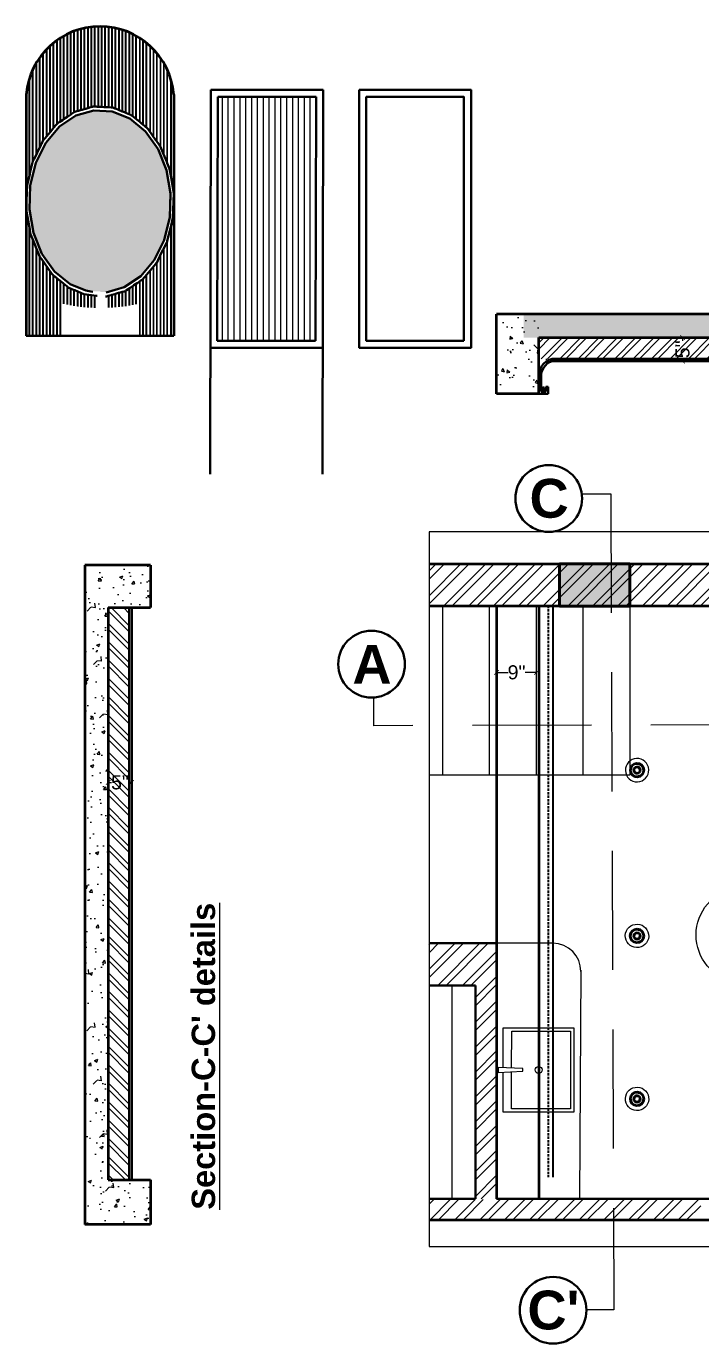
# Model space of a CAD drawing. Header units: inches. Extents: x 3324238 to 135265466, y -1036581 to 20094598.
# Drawn here: x 3355029.3 to 3355173.3, y -520184.6 to -519903.7 of the extents above; entities that cross this region are included whole.
import ezdxf

# ---------------------------------------------------------------- set-up
doc = ezdxf.new("R2010")
doc.units = ezdxf.units.IN
doc.header["$MEASUREMENT"] = 0
doc.header["$PDMODE"] = 3
doc.linetypes.add('00 . GROUND FLOOR$0$DASHED', pattern=[0.75, 0.5, -0.25])
doc.linetypes.add('DASHEDX2', pattern=[38.1, 25.4, -12.7])
doc.layers.add('AR HATCH-7', color=7, linetype='Continuous')
doc.layers.add('str coll', color=6, linetype='Continuous')
for name, color, linetype, lineweight in [('dim05', 1, 'Continuous', 13), ('Electrical', 94, 'Continuous', 30), ('FURNITURE', 32, 'Continuous', 13), ('FURNITURE-1', 251, 'Continuous', 5), ('Text', 7, 'Continuous', 15), ('wall', 7, 'Continuous', 30)]:
    doc.layers.add(name, color=color, linetype=linetype, lineweight=lineweight)
doc.layers.add('hatch', color=253, linetype='Continuous', lineweight=0, transparency=0.4)
doc.styles.get("Standard").update_dxf_attribs({"font": 'GOTHIC.TTF'})
doc.styles.add('The Thakors 3 inches', font='arial.ttf', dxfattribs={"height": 3})
doc.dimstyles.new('The Thakors 3 inches', dxfattribs={"dimtxt": 3, "dimasz": 1, "dimexe": 0.179993, "dimexo": 0.0625, "dimgap": 0.089996, "dimtad": 0, "dimzin": 0, "dimdsep": 46, "dimlunit": 4, "dimtxsty": 'The Thakors 3 inches', "dimblk": 'ARCHTICK', "dimcen": 0.089996, "dimclrd": 5, "dimclre": 5, "dimclrt": 1, "dimadec": 0, "dimazin": 0, "dimtfac": 0.799988, "dimtofl": 0, "dimtmove": 1, "dimatfit": 3, "dimfxl": 1, "dimtolj": 1, "dimtzin": 0, "dimlwd": 5, "dimlwe": 13, "dimarcsym": 0})
pattern_1 = [(320, (3127.267, -704.4456), (-0.62752135, -7.172601826), [0.75, -8.25]), (265, (3127.267, -704.4456), (7.521921337, 1.387513336), [0.6, -6.6]), (10.45144446, (3127.2145, -705.043), (6.89439991, -5.785088467), [0.63740192, -7.01142112]), (316.1842, (3129.267, -704.446), (-1.655192808, -10.672413307), [1.125, -12.375]), (6.6356355, (3129.129, -705.335), (9.741186008, -9.346619457), [0.95610342, -10.5171376]), (261.184164, (3129.267, -704.446), (9.741186003, -9.34661945), [0.9, -9.90000001]), (291, (3128.767, -705.4456), (-4.026188907, -5.969070521), [0.75, -8.25]), (236, (3128.767, -705.4456), (7.25150045, -2.43315332), [0.6, -6.6]), (341.45144474, (3128.431, -705.943), (3.225311528, -8.402223767), [0.6374019, -7.01142112]), (307.5, (3127.2668, -704.4456), (3.3289385383, -0.1215985532), [0, -6.52, 0, -6.7, 0, -6.625]), (277.5, (3127.2668, -704.4456), (3.944117119, -2.6306953744), [0, -3.82, 0, -6.37, 0, -2.525]), (237.5, (3127.2668, -702.2156), (-0.2255487173, -5.3382243617), [0, -2.5, 0, -7.8, 0, -10.35]), (227.5, (3127.267, -701.2156), (1.0010498233, -5.8318616934), [0, -3.25, 0, -5.18, 0, -7.35])]

# ---------------------------------------------------------------- blocks, each defined once
blk = doc.blocks.new('_ArchTick')
at = {"color": 0, "linetype": 'ByBlock', "const_width": 0.15}
blk.add_lwpolyline([(-0.5, -0.5), (0.5, 0.5)], dxfattribs=at)
blk = doc.blocks.new('*D194')
at = {"layer": 'Defpoints', "color": 0, "lineweight": 30, "ltscale": 4, "transparency": 16777216}
for p in [(3355129.73, -520041.46), (3355129.73, -520042.11, 0.06), (3355138.25, -520042.11, 0)]:
    blk.add_point(p, dxfattribs=at)
at = {"layer": 'dim05', "color": 5, "lineweight": 13, "ltscale": 4, "transparency": 16777216}
for p, q in [((3355129.73, -520042.05), (3355129.73, -520041.28)), ((3355138.25, -520042.05), (3355138.25, -520041.28))]:
    blk.add_line(p, q, dxfattribs=at)
at = {"layer": 'dim05', "color": 152, "lineweight": 5, "ltscale": 4, "transparency": 16777216}
for p, q in [((3355129.73, -520041.46), (3355132.17, -520041.46)), ((3355138.25, -520041.46), (3355135.8, -520041.46))]:
    blk.add_line(p, q, dxfattribs=at)
at = {"layer": 'dim05', "color": 152, "lineweight": 5, "ltscale": 4, "transparency": 16777216, "rotation": 180}
blk.add_blockref('_ArchTick', (3355129.73, -520041.46), dxfattribs=at)
at = {"layer": 'dim05', "color": 152, "lineweight": 5, "ltscale": 4, "transparency": 16777216}
blk.add_blockref('_ArchTick', (3355138.25, -520041.46), dxfattribs=at)
at = {"layer": 'dim05', "color": 1, "lineweight": 5, "ltscale": 4, "transparency": 16777216, "insert": (3355133.99, -520041.46), "char_height": 3, "attachment_point": 5, "style": 'The Thakors 3 inches'}
blk.add_mtext('\\A1;9"', dxfattribs=at)
blk = doc.blocks.new('*D195')
at = {"layer": 'Defpoints', "color": 0, "lineweight": 30, "ltscale": 4, "transparency": 16777216}
for p in [(3355170.92, -519970.06), (3355169.43, -519975.05), (3355170.92, -519975.05, -0.14)]:
    blk.add_point(p, dxfattribs=at)
at = {"layer": 'dim05', "color": 5, "lineweight": 13, "ltscale": 4, "transparency": 16777216}
for p, q in [((3355170.85, -519970.06), (3355169.25, -519970.06)), ((3355170.85, -519975.05), (3355169.25, -519975.05))]:
    blk.add_line(p, q, dxfattribs=at)
at = {"layer": 'dim05', "color": 152, "lineweight": 5, "ltscale": 4, "transparency": 16777216}
for p, q in [((3355169.43, -519970.06), (3355169.43, -519970.74)), ((3355169.43, -519975.05), (3355169.43, -519974.37))]:
    blk.add_line(p, q, dxfattribs=at)
for p, rotation in [((3355169.43, -519970.06), 90), ((3355169.43, -519975.05), 270)]:
    blk.add_blockref('_ArchTick', p, dxfattribs=dict(at, rotation=rotation))
at = {"layer": 'dim05', "color": 1, "lineweight": 5, "ltscale": 4, "transparency": 16777216, "insert": (3355169.43, -519972.55), "char_height": 3, "attachment_point": 5, "rotation": 90, "style": 'The Thakors 3 inches'}
blk.add_mtext('\\A1;5"', dxfattribs=at)
blk = doc.blocks.new('*D197')
at = {"layer": 'Defpoints', "color": 0, "lineweight": 30, "ltscale": 4, "transparency": 16777216}
for p in [(3355051.83, -520064.93), (3355046.83, -520067.06, 0), (3355051.83, -520067.06, 0)]:
    blk.add_point(p, dxfattribs=at)
at = {"layer": 'dim05', "color": 5, "lineweight": 13, "ltscale": 4, "transparency": 16777216}
for p, q in [((3355046.83, -520067), (3355046.83, -520064.75)), ((3355051.83, -520067), (3355051.83, -520064.75))]:
    blk.add_line(p, q, dxfattribs=at)
at = {"layer": 'dim05', "color": 152, "lineweight": 5, "ltscale": 4, "transparency": 16777216}
for p, q in [((3355046.83, -520064.93), (3355047.52, -520064.93)), ((3355051.83, -520064.93), (3355051.15, -520064.93))]:
    blk.add_line(p, q, dxfattribs=at)
at = {"layer": 'dim05', "color": 152, "lineweight": 5, "ltscale": 4, "transparency": 16777216, "rotation": 180}
blk.add_blockref('_ArchTick', (3355046.83, -520064.93), dxfattribs=at)
at = {"layer": 'dim05', "color": 152, "lineweight": 5, "ltscale": 4, "transparency": 16777216}
blk.add_blockref('_ArchTick', (3355051.83, -520064.93), dxfattribs=at)
at = {"layer": 'dim05', "color": 1, "lineweight": 5, "ltscale": 4, "transparency": 16777216, "insert": (3355049.33, -520064.93), "char_height": 3, "attachment_point": 5, "style": 'The Thakors 3 inches'}
blk.add_mtext('\\A1;5"', dxfattribs=at)

msp = doc.modelspace()

# ---------------------------------------------------------------- hatches: boundary and pattern name
at = {"layer": 'AR HATCH-7', "lineweight": 20, "true_color": 0xc7c8ca}
h = msp.add_hatch(dxfattribs=at)
h.set_pattern_fill('ANSI31', color=9, scale=10, angle=45)
h.set_pattern_definition([(90, (46.2083, -547.7747), (-1.25, 0), [])])
h.paths.add_polyline_path([(3355091.203, -519918.703), (3355070.203, -519918.712), (3355070.068, -519970.707), (3355091.068, -519970.697)])
at = {"layer": 'AR HATCH-7', "lineweight": 5, "true_color": 0x939598}
h = msp.add_hatch(color=252, dxfattribs=at)
h.dxf.hatch_style = 1
h.paths.add_polyline_path([(3355158.164, -520018.308), (3355158.164, -520027.308), (3355143.164, -520027.308), (3355143.164, -520018.308)])
at = {"layer": 'FURNITURE', "lineweight": 30}
h = msp.add_hatch(color=256, dxfattribs=at)
h.set_gradient(color1=(199, 200, 202), name='CYLINDER')
h.paths.add_polyline_path([(3355046.216, -519960.339), (3355046.216, -519960.397), (3355046.401, -519960.408), (3355050.256, -519959.305), (3355053.758, -519956.954), (3355056.668, -519953.517), (3355058.789, -519949.227), (3355059.974, -519944.376), (3355060.097, -519940.72), (3355060.097, -519939.018), (3355059.288, -519934.331), (3355057.463, -519929.821), (3355054.794, -519926.073), (3355051.462, -519923.343), (3355047.695, -519921.816), (3355043.75, -519921.596), (3355039.895, -519922.699), (3355036.393, -519925.05), (3355033.482, -519928.487), (3355031.362, -519932.777), (3355030.176, -519937.628), (3355030.012, -519942.536), (3355030.012, -519942.743), (3355030.863, -519947.673), (3355032.688, -519952.183), (3355035.357, -519955.931), (3355038.689, -519958.661), (3355042.016, -519960.01), (3355043.08, -519960.223), (3355043.554, -519960.249), (3355043.554, -519960.15), (3355045.161, -519960.15), (3355045.161, -519960.339)])
at = {"layer": 'FURNITURE-1', "true_color": 0x000000}
h = msp.add_hatch(dxfattribs=at)
h.set_pattern_fill('AR-CONC', color=18, angle=-90)
h.set_pattern_definition(pattern_1)
h.paths.add_polyline_path([(3355129.723, -519965.055), (3355129.723, -519982.055), (3355138.723, -519982.055), (3355138.723, -519965.055)])
h = msp.add_hatch(dxfattribs=at)
h.set_pattern_fill('AR-CONC', color=18, angle=-90)
h.set_pattern_definition(pattern_1)
h.paths.add_polyline_path([(3355135.476, -519965.055), (3355135.476, -519970.055), (3355338.376, -519970.055), (3355338.376, -519965.055)])
at = {"layer": 'FURNITURE-1', "lineweight": 0}
h = msp.add_hatch(dxfattribs=at)
h.set_pattern_fill('ANSI32', color=6, scale=7.4, angle=180)
h.set_pattern_definition([(225, (3229.9362, -705.104), (1.9622213178, -1.9622213178), []), (225, (3228.628, -705.104), (1.9622213178, -1.9622213178), [])])
h.paths.add_polyline_path([(3355138.739, -519970.054), (3355240.748, -519970.054), (3355240.748, -519974.554), (3355138.739, -519974.554)])
at = {"layer": 'FURNITURE-1', "true_color": 0x000000}
h = msp.add_hatch(dxfattribs=at)
h.set_pattern_fill('AR-CONC', color=18)
h.set_pattern_definition([(50, (2835591.037, -3872077.369), (7.172601826, -0.62752135), [0.75, -8.25]), (355, (2835591.037, -3872077.369), (-1.387513336, 7.521921337), [0.6, -6.6]), (100.45144446, (2835591.635, -3872077.4216), (5.785088467, 6.89439991), [0.63740192, -7.01142112]), (46.1842, (2835591.037, -3872075.369), (10.672413307, -1.655192808), [1.125, -12.375]), (96.6356355, (2835591.926, -3872075.507), (9.346619457, 9.741186008), [0.95610342, -10.5171376]), (351.184164, (2835591.037, -3872075.369), (9.34661945, 9.741186003), [0.9, -9.90000001]), (21, (2835592.037, -3872075.869), (5.969070521, -4.026188907), [0.75, -8.25]), (326, (2835592.037, -3872075.869), (2.43315332, 7.25150045), [0.6, -6.6]), (71.45144474, (2835592.5345, -3872076.205), (8.402223767, 3.225311528), [0.6374019, -7.01142112]), (37.5, (2835591.037, -3872077.3693), (0.1215985532, 3.3289385383), [0, -6.52, 0, -6.7, 0, -6.625]), (7.5, (2835591.037, -3872077.3693), (2.6306953744, 3.944117119), [0, -3.82, 0, -6.37, 0, -2.525]), (327.5, (2835588.807, -3872077.3693), (5.3382243617, -0.2255487173), [0, -2.5, 0, -7.8, 0, -10.35]), (317.5, (2835587.807, -3872077.3693), (5.8318616934, 1.0010498233), [0, -3.25, 0, -5.18, 0, -7.35])])
h.paths.add_polyline_path([(3355046.832, -520027.647), (3355046.832, -520149.714), (3355055.832, -520149.714), (3355055.832, -520159.214), (3355041.832, -520159.214), (3355041.832, -520018.585), (3355055.832, -520018.585), (3355055.832, -520027.585)])
at = {"layer": 'FURNITURE-1', "lineweight": 0}
h = msp.add_hatch(dxfattribs=at)
h.set_pattern_fill('ANSI32', color=6, scale=7.4, angle=270)
h.set_pattern_definition([(315, (2835781.8825, -3872424.8625), (1.9622213178, 1.9622213178), []), (315, (2835781.8825, -3872426.1706), (1.9622213178, 1.9622213178), [])])
edge = h.paths.add_edge_path()
edge.add_line((3355051.332, -520027.647), (3355051.332, -520149.714))
edge.add_line((3355046.832, -520149.714), (3355051.332, -520149.714))
edge.add_line((3355046.832, -520027.647), (3355046.832, -520149.714))
edge.add_line((3355046.832, -520027.647), (3355051.332, -520027.616))
at = {"layer": 'hatch', "lineweight": 15, "true_color": 0x636466}
h = msp.add_hatch(dxfattribs=at)
h.set_pattern_fill('ANSI32', color=251, scale=10)
h.set_pattern_definition([(45, (14645.0897, -5982.02), (-2.6516504294, 2.6516504294), []), (45, (14646.8575, -5982.02), (-2.6516504294, 2.6516504294), [])])
h.paths.add_polyline_path([(3355115.319, -520027.321), (3355115.319, -520018.312), (3355115.319, -520027.319), (3355222.848, -520027.333), (3355222.848, -520018.312), (3355115.319, -520018.308)])
h = msp.add_hatch(dxfattribs=at)
h.set_pattern_fill('ANSI32', color=251, scale=10)
h.set_pattern_definition([(45, (3581.9414, -981.6177), (-2.6516504294, 2.6516504294), []), (45, (3583.709, -981.6177), (-2.6516504294, 2.6516504294), [])])
h.paths.add_polyline_path([(3355115.319, -520099.251), (3355115.319, -520108.251), (3355125.229, -520108.251), (3355125.229, -520153.751), (3355129.729, -520153.751), (3355129.729, -520099.251)])
h = msp.add_hatch(dxfattribs=at)
h.set_pattern_fill('ANSI32', color=251, scale=10)
h.set_pattern_definition([(45, (14696.113, -6117.361), (-2.6516504294, 2.6516504294), []), (45, (14697.8806, -6117.361), (-2.6516504294, 2.6516504294), [])])
h.paths.add_polyline_path([(3355115.319, -520153.912), (3355115.319, -520158.215), (3355173.297, -520158.266), (3355173.297, -520153.989)])

# ---------------------------------------------------------------- linework, layer by layer
at = {"color": 1, "lineweight": 35}
for p, q in [((3355338.376, -519965.055, -0.054), (3355129.723, -519965.055, 0.028)), ((3355129.723, -519982.055, 0.019), (3355129.723, -519965.055, 0.019)), ((3355138.723, -519982.055, 0.019), (3355138.723, -519970.055, 0.019)), ((3355138.723, -519970.055, 0.019), (3355240.732, -519970.055, -0.07)), ((3355138.723, -519982.055, 0.065), (3355129.723, -519982.055, 0.065)), ((3355041.832, -520018.585, 0), (3355041.832, -520159.214, 0)), ((3355055.832, -520018.585, 0), (3355041.832, -520018.585, 0)), ((3355055.832, -520018.585, 0), (3355055.832, -520027.585, 0)), ((3355046.832, -520027.647, 0), (3355055.832, -520027.585, 0)), ((3355046.832, -520027.647, 0), (3355046.832, -520149.714, 0)), ((3355046.832, -520149.714, 0), (3355055.832, -520149.714, 0)), ((3355055.832, -520149.714, 0), (3355055.832, -520159.214, 0)), ((3355055.832, -520159.214, 0), (3355041.832, -520159.214, 0))]:
    msp.add_line(p, q, dxfattribs=at)
at = {"color": 3, "linetype": '00 . GROUND FLOOR$0$DASHED'}
msp.add_line((3355140.725, -520027.227, 0.066), (3355140.725, -520149.152, 0.134), dxfattribs=at)
at = {"color": 6}
msp.add_line((3355141.725, -520027.227, 0.066), (3355141.725, -520149.152, 0.134), dxfattribs=at)
at = {"layer": 'dim05', "color": 1, "lineweight": 35}
for p, q in [((3355129.725, -520027.212, 0.066), (3355129.725, -520153.657, 0.045)), ((3355138.723, -520027.212, 0.066), (3355138.725, -520153.657, 0.045))]:
    msp.add_line(p, q, dxfattribs=at)
at = {"layer": 'Electrical', "color": 5, "lineweight": 5, "ltscale": 8, "extrusion": (0, 0, -1)}
msp.add_ellipse((3355159.712, -520062.312, 0.066), major_axis=(-1.693, -1.839), ratio=1, start_param=-0.7853982, end_param=5.4977871, dxfattribs=at)
at = {"layer": 'Electrical', "color": 5, "ltscale": 8, "extrusion": (0, 0, -1)}
for major_axis, start_param, end_param in [((-1.016, -1.104), -0.7853982, 5.4977871), ((1.012, -0.931), 0.7853982, 7.0685835), ((0.544, -0.501), 0.7853982, 7.0685835), ((0.453, -0.417), 0.7853982, 7.0685835)]:
    msp.add_ellipse((3355159.712, -520062.312, 0.066), major_axis=major_axis, ratio=1, start_param=start_param, end_param=end_param, dxfattribs=at)
at = {"layer": 'Electrical', "color": 5, "lineweight": 5, "ltscale": 8}
for centre in [(3355159.708, -520097.674, 0.031), (3355159.712, -520132.438, 0.066)]:
    msp.add_ellipse(centre, major_axis=(-1.693, 1.839), ratio=1, start_param=-0.7853982, end_param=5.4977871, dxfattribs=at)
at = {"layer": 'Electrical', "color": 5, "ltscale": 8}
for centre, major_axis, start_param, end_param in [((3355159.708, -520097.674, 0.031), (-1.016, 1.104), -0.7853982, 5.4977871), ((3355159.708, -520097.674, 0.031), (1.012, 0.931), 0.7853982, 7.0685835), ((3355159.708, -520097.674, 0.031), (0.544, 0.501), 0.7853982, 7.0685835), ((3355159.708, -520097.674, 0.031), (0.453, 0.417), 0.7853982, 7.0685835), ((3355159.712, -520132.438, 0.066), (-1.016, 1.104), -0.7853982, 5.4977871), ((3355159.712, -520132.438, 0.066), (1.012, 0.931), 0.7853982, 7.0685835), ((3355159.712, -520132.438, 0.066), (0.544, 0.501), 0.7853982, 7.0685835), ((3355159.712, -520132.438, 0.066), (0.453, 0.417), 0.7853982, 7.0685835)]:
    msp.add_ellipse(centre, major_axis=major_axis, ratio=1, start_param=start_param, end_param=end_param, dxfattribs=at)
at = {"layer": 'FURNITURE'}
for p, q in [((3355038.716, -519904.99, 0), (3355038.716, -519922.534, 0)), ((3355038.848, -519904.933, 0), (3355038.848, -519922.446, 0)), ((3355039.426, -519904.698, 0), (3355039.426, -519922.058, 0)), ((3355039.557, -519904.648, 0), (3355039.557, -519921.97, 0)), ((3355040.216, -519904.419, 0), (3355040.216, -519921.739, 0)), ((3355040.347, -519904.377, 0), (3355040.347, -519921.701, 0)), ((3355040.925, -519904.207, 0), (3355040.925, -519921.536, 0)), ((3355041.057, -519904.172, 0), (3355041.057, -519921.498, 0)), ((3355041.635, -519904.032, 0), (3355041.635, -519921.333, 0)), ((3355041.766, -519904.003, 0), (3355041.766, -519921.295, 0)), ((3355042.425, -519903.876, 0), (3355042.425, -519921.107, 0)), ((3355042.556, -519903.854, 0), (3355042.556, -519921.069, 0)), ((3355043.134, -519903.772, 0), (3355043.134, -519920.904, 0)), ((3355043.266, -519903.756, 0), (3355043.266, -519920.866, 0)), ((3355043.844, -519903.7, 0), (3355043.844, -519920.753, 0)), ((3355043.975, -519903.69, 0), (3355043.975, -519920.76, 0)), ((3355044.634, -519903.658, 0), (3355044.634, -519920.797, 0)), ((3355044.766, -519903.655, 0), (3355044.766, -519920.804, 0)), ((3355045.343, -519903.654, 0), (3355045.343, -519920.836, 0)), ((3355045.475, -519903.657, 0), (3355045.475, -519920.843, 0)), ((3355046.053, -519903.682, 0), (3355046.053, -519920.875, 0)), ((3355046.184, -519903.691, 0), (3355046.184, -519920.883, 0)), ((3355046.843, -519903.751, 0), (3355046.843, -519920.919, 0)), ((3355046.975, -519903.766, 0), (3355046.975, -519920.927, 0)), ((3355047.552, -519903.847, 0), (3355047.552, -519920.959, 0)), ((3355047.684, -519903.869, 0), (3355047.684, -519920.966, 0)), ((3355048.262, -519903.977, 0), (3355048.262, -519921.156, 0)), ((3355048.393, -519904.005, 0), (3355048.393, -519921.21, 0)), ((3355049.052, -519904.161, 0), (3355049.052, -519921.476, 0)), ((3355049.184, -519904.196, 0), (3355049.184, -519921.53, 0)), ((3355049.761, -519904.364, 0), (3355049.761, -519921.764, 0)), ((3355049.893, -519904.405, 0), (3355049.893, -519921.817, 0)), ((3355050.471, -519904.603, 0), (3355050.471, -519922.052, 0)), ((3355050.602, -519904.652, 0), (3355050.602, -519922.105, 0)), ((3355051.261, -519904.915, 0), (3355051.261, -519922.372, 0)), ((3355051.393, -519904.972, 0), (3355051.393, -519922.425, 0)), ((3355034.298, -519907.906, 0), (3355034.298, -519926.373, 0)), ((3355034.43, -519907.785, 0), (3355034.43, -519926.217, 0)), ((3355035.008, -519907.282, 0), (3355035.008, -519925.535, 0)), ((3355035.139, -519907.174, 0), (3355035.139, -519925.38, 0)), ((3355035.798, -519906.668, 0), (3355035.798, -519924.602, 0)), ((3355035.929, -519906.573, 0), (3355035.929, -519924.446, 0)), ((3355036.507, -519906.181, 0), (3355036.507, -519924.016, 0)), ((3355036.639, -519906.097, 0), (3355036.639, -519923.928, 0)), ((3355037.217, -519905.748, 0), (3355037.217, -519923.54, 0)), ((3355037.348, -519905.674, 0), (3355037.348, -519923.452, 0)), ((3355038.007, -519905.324, 0), (3355038.007, -519923.01, 0)), ((3355038.138, -519905.259, 0), (3355038.138, -519922.922, 0)), ((3355051.97, -519905.238, 0), (3355051.97, -519922.754, 0)), ((3355052.102, -519905.303, 0), (3355052.102, -519922.862, 0)), ((3355052.68, -519905.605, 0), (3355052.68, -519923.335, 0)), ((3355052.811, -519905.679, 0), (3355052.811, -519923.443, 0)), ((3355053.47, -519906.07, 0), (3355053.47, -519923.983, 0)), ((3355053.602, -519906.154, 0), (3355053.602, -519924.091, 0)), ((3355054.179, -519906.543, 0), (3355054.179, -519924.564, 0)), ((3355054.311, -519906.638, 0), (3355054.311, -519924.672, 0)), ((3355054.889, -519907.075, 0), (3355054.889, -519925.146, 0)), ((3355055.02, -519907.181, 0), (3355055.02, -519925.253, 0)), ((3355055.679, -519907.746, 0), (3355055.679, -519926.061, 0)), ((3355055.811, -519907.867, 0), (3355055.811, -519926.246, 0)), ((3355032.089, -519910.469, 0), (3355032.089, -519929.727, 0)), ((3355032.221, -519910.281, 0), (3355032.221, -519929.46, 0)), ((3355032.799, -519909.519, 0), (3355032.799, -519928.291, 0)), ((3355032.93, -519909.359, 0), (3355032.93, -519928.025, 0)), ((3355033.589, -519908.614, 0), (3355033.589, -519927.211, 0)), ((3355033.72, -519908.475, 0), (3355033.72, -519927.055, 0)), ((3355056.388, -519908.432, 0), (3355056.388, -519927.057, 0)), ((3355056.52, -519908.569, 0), (3355056.52, -519927.242, 0)), ((3355057.098, -519909.212, 0), (3355057.098, -519928.053, 0)), ((3355057.229, -519909.369, 0), (3355057.229, -519928.238, 0)), ((3355057.888, -519910.223, 0), (3355057.888, -519929.163, 0)), ((3355058.02, -519910.409, 0), (3355058.02, -519929.361, 0)), ((3355030.59, -519913.178, 0), (3355030.59, -519933.114, 0)), ((3355030.721, -519912.881, 0), (3355030.721, -519932.576, 0)), ((3355031.38, -519911.597, 0), (3355031.38, -519931.162, 0)), ((3355031.511, -519911.371, 0), (3355031.511, -519930.896, 0)), ((3355058.597, -519911.3, 0), (3355058.597, -519930.789, 0)), ((3355058.729, -519911.524, 0), (3355058.729, -519931.114, 0)), ((3355059.307, -519912.619, 0), (3355059.307, -519932.542, 0)), ((3355059.438, -519912.9, 0), (3355059.438, -519932.867, 0)), ((3355029.88, -519915.184, 0), (3355029.88, -519936.016, 0)), ((3355030.012, -519914.738, 0), (3355030.012, -519935.477, 0)), ((3355060.097, -519914.605, 0), (3355060.097, -519935.108, 0)), ((3355060.229, -519915.036, 0), (3355060.229, -519935.871, 0)), ((3355029.88, -519945.889, 0), (3355029.88, -519969.672, 0)), ((3355030.012, -519946.652, 0), (3355030.012, -519969.672, 0)), ((3355060.097, -519946.698, 0), (3355060.097, -519969.672, 0)), ((3355060.229, -519946.16, 0), (3355060.229, -519969.672, 0)), ((3355030.59, -519948.834, 0), (3355030.59, -519969.672, 0)), ((3355030.721, -519949.159, 0), (3355030.721, -519969.672, 0)), ((3355059.307, -519949.757, 0), (3355059.307, -519969.672, 0)), ((3355059.438, -519949.393, 0), (3355059.438, -519969.672, 0)), ((3355031.38, -519950.786, 0), (3355031.38, -519969.672, 0)), ((3355031.511, -519951.111, 0), (3355031.511, -519969.672, 0)), ((3355032.089, -519952.539, 0), (3355032.089, -519969.672, 0)), ((3355032.221, -519952.782, 0), (3355032.221, -519969.672, 0)), ((3355057.888, -519952.629, 0), (3355057.888, -519969.672, 0)), ((3355058.02, -519952.362, 0), (3355058.02, -519969.672, 0)), ((3355058.597, -519951.193, 0), (3355058.597, -519969.672, 0)), ((3355058.729, -519950.926, 0), (3355058.729, -519969.672, 0)), ((3355032.799, -519953.593, 0), (3355032.799, -519969.672, 0)), ((3355032.93, -519953.778, 0), (3355032.93, -519969.672, 0)), ((3355033.589, -519954.703, 0), (3355033.589, -519969.672, 0)), ((3355033.72, -519954.888, 0), (3355033.72, -519969.672, 0)), ((3355034.298, -519955.699, 0), (3355034.298, -519969.672, 0)), ((3355055.811, -519955.681, 0), (3355055.811, -519969.672, 0)), ((3355056.388, -519954.998, 0), (3355056.388, -519969.672, 0)), ((3355056.52, -519954.843, 0), (3355056.52, -519969.672, 0)), ((3355057.098, -519954.16, 0), (3355057.098, -519969.672, 0)), ((3355057.229, -519953.961, 0), (3355057.229, -519969.672, 0)), ((3355034.43, -519955.884, 0), (3355034.43, -519969.672, 0)), ((3355035.008, -519956.65, 0), (3355035.008, -519969.672, 0)), ((3355035.139, -519956.758, 0), (3355035.139, -519969.672, 0)), ((3355035.798, -519957.297, 0), (3355035.798, -519969.672, 0)), ((3355035.929, -519957.405, 0), (3355035.929, -519969.672, 0)), ((3355036.507, -519957.879, 0), (3355036.507, -519969.672, 0)), ((3355036.639, -519957.987, 0), (3355036.639, -519969.672, 0)), ((3355037.217, -519958.46, 0), (3355037.217, -519962.87, 0)), ((3355037.348, -519958.568, 0), (3355037.348, -519962.86, 0)), ((3355052.811, -519958.546, 0), (3355052.811, -519962.925, 0)), ((3355053.47, -519958.104, 0), (3355053.47, -519969.672, 0)), ((3355053.602, -519958.016, 0), (3355053.602, -519969.672, 0)), ((3355054.179, -519957.607, 0), (3355054.179, -519969.672, 0)), ((3355054.311, -519957.452, 0), (3355054.311, -519969.672, 0)), ((3355054.889, -519956.769, 0), (3355054.889, -519969.672, 0)), ((3355055.02, -519956.614, 0), (3355055.02, -519969.672, 0)), ((3355055.679, -519955.836, 0), (3355055.679, -519969.672, 0)), ((3355038.007, -519959.108, 0), (3355038.007, -519962.981, 0)), ((3355038.138, -519959.216, 0), (3355038.138, -519963.01, 0)), ((3355038.716, -519959.562, 0), (3355038.716, -519963.132, 0)), ((3355038.848, -519959.615, 0), (3355038.848, -519963.157, 0)), ((3355039.426, -519959.849, 0), (3355039.426, -519963.259, 0)), ((3355039.557, -519959.902, 0), (3355039.557, -519963.28, 0)), ((3355040.216, -519960.175, 0), (3355040.216, -519963.374, 0)), ((3355040.347, -519960.229, 0), (3355040.347, -519963.391, 0)), ((3355040.925, -519960.47, 0), (3355040.925, -519963.46, 0)), ((3355041.057, -519960.524, 0), (3355041.057, -519963.475, 0)), ((3355041.635, -519960.762, 0), (3355041.635, -519963.533, 0)), ((3355041.766, -519960.78, 0), (3355041.766, -519963.545, 0)), ((3355042.425, -519960.874, 0), (3355042.425, -519963.597, 0)), ((3355042.556, -519960.893, 0), (3355042.556, -519963.606, 0)), ((3355043.134, -519960.975, 0), (3355043.134, -519963.637, 0)), ((3355043.266, -519960.993, 0), (3355043.266, -519963.643, 0)), ((3355043.844, -519961.076, 0), (3355043.844, -519963.662, 0)), ((3355043.975, -519961.094, 0), (3355043.975, -519963.666, 0)), ((3355046.843, -519961.15, 0), (3355046.843, -519963.652, 0)), ((3355046.975, -519961.112, 0), (3355046.975, -519963.647, 0)), ((3355047.552, -519960.947, 0), (3355047.552, -519963.618, 0)), ((3355047.684, -519960.909, 0), (3355047.684, -519963.61, 0)), ((3355048.262, -519960.744, 0), (3355048.262, -519963.568, 0)), ((3355048.393, -519960.706, 0), (3355048.393, -519963.557, 0)), ((3355049.052, -519960.518, 0), (3355049.052, -519963.499, 0)), ((3355049.184, -519960.48, 0), (3355049.184, -519963.487, 0)), ((3355049.761, -519960.315, 0), (3355049.761, -519963.429, 0)), ((3355049.893, -519960.277, 0), (3355049.893, -519963.415, 0)), ((3355050.471, -519960.112, 0), (3355050.471, -519963.349, 0)), ((3355050.602, -519960.029, 0), (3355050.602, -519963.332, 0)), ((3355051.261, -519959.587, 0), (3355051.261, -519963.231, 0)), ((3355051.393, -519959.498, 0), (3355051.393, -519963.206, 0)), ((3355051.97, -519959.11, 0), (3355051.97, -519963.089, 0)), ((3355052.102, -519959.022, 0), (3355052.102, -519963.061, 0)), ((3355052.68, -519958.634, 0), (3355052.68, -519962.948, 0))]:
    msp.add_line(p, q, dxfattribs=at)
at = {"layer": 'FURNITURE', "lineweight": 35}
for p, q in [((3355029.344, -519918.225, 0), (3355029.344, -519969.672, 0)), ((3355060.807, -519918.225, 0), (3355060.807, -519969.672, 0))]:
    msp.add_line(p, q, dxfattribs=at)
at = {"layer": 'FURNITURE', "lineweight": 30}
for p, q in [((3355068.733, -519917.207, 0.067), (3355068.568, -519999.202, 0.047)), ((3355068.733, -519917.207, 0.067), (3355092.733, -519917.207, 0.067)), ((3355070.068, -519970.702, -0.044), (3355070.233, -519918.707, 0.142)), ((3355070.233, -519918.707, 0.142), (3355091.233, -519918.707, 0.142)), ((3355091.233, -519918.707, 0.142), (3355091.068, -519970.702, -0.044)), ((3355092.733, -519917.207, 0.067), (3355092.568, -519999.202, 0.047)), ((3355039.551, -519921.974, 0), (3355038.892, -519922.416, 0)), ((3355039.667, -519921.896, 0), (3355039.551, -519921.974, 0)), ((3355039.682, -519921.891, 0), (3355039.667, -519921.896, 0)), ((3355040.341, -519921.703, 0), (3355039.682, -519921.891, 0)), ((3355043.75, -519921.596, 0), (3355039.895, -519922.699, 0)), ((3355040.473, -519921.665, 0), (3355040.341, -519921.703, 0)), ((3355041.131, -519921.477, 0), (3355040.473, -519921.665, 0)), ((3355041.263, -519921.439, 0), (3355041.131, -519921.477, 0)), ((3355041.922, -519921.251, 0), (3355041.263, -519921.439, 0)), ((3355042.053, -519921.213, 0), (3355041.922, -519921.251, 0)), ((3355042.712, -519921.024, 0), (3355042.053, -519921.213, 0)), ((3355042.843, -519920.987, 0), (3355042.712, -519921.024, 0)), ((3355043.502, -519920.798, 0), (3355042.843, -519920.987, 0)), ((3355043.634, -519920.761, 0), (3355043.502, -519920.798, 0)), ((3355043.692, -519920.744, 0), (3355043.634, -519920.761, 0)), ((3355044.292, -519920.778, 0), (3355043.692, -519920.744, 0)), ((3355047.695, -519921.816, 0), (3355043.75, -519921.596, 0)), ((3355044.424, -519920.785, 0), (3355044.292, -519920.778, 0)), ((3355045.083, -519920.821, 0), (3355044.424, -519920.785, 0)), ((3355045.214, -519920.829, 0), (3355045.083, -519920.821, 0)), ((3355045.873, -519920.865, 0), (3355045.214, -519920.829, 0)), ((3355046.004, -519920.873, 0), (3355045.873, -519920.865, 0)), ((3355046.663, -519920.909, 0), (3355046.004, -519920.873, 0)), ((3355046.795, -519920.917, 0), (3355046.663, -519920.909, 0)), ((3355047.453, -519920.953, 0), (3355046.795, -519920.917, 0)), ((3355047.585, -519920.961, 0), (3355047.453, -519920.953, 0)), ((3355047.81, -519920.973, 0), (3355047.585, -519920.961, 0)), ((3355051.462, -519923.343, 0), (3355047.695, -519921.816, 0)), ((3355048.243, -519921.149, 0), (3355047.81, -519920.973, 0)), ((3355048.375, -519921.202, 0), (3355048.243, -519921.149, 0)), ((3355049.034, -519921.469, 0), (3355048.375, -519921.202, 0)), ((3355049.165, -519921.522, 0), (3355049.034, -519921.469, 0)), ((3355049.824, -519921.789, 0), (3355049.165, -519921.522, 0)), ((3355049.956, -519921.843, 0), (3355049.824, -519921.789, 0)), ((3355050.614, -519922.11, 0), (3355049.956, -519921.843, 0)), ((3355035.6, -519924.836, 0), (3355034.941, -519925.614, 0)), ((3355035.731, -519924.68, 0), (3355035.6, -519924.836, 0)), ((3355036.012, -519924.349, 0), (3355035.731, -519924.68, 0)), ((3355036.39, -519924.095, 0), (3355036.012, -519924.349, 0)), ((3355036.521, -519924.007, 0), (3355036.39, -519924.095, 0)), ((3355039.895, -519922.699, 0), (3355036.393, -519925.05, 0)), ((3355037.18, -519923.565, 0), (3355036.521, -519924.007, 0)), ((3355037.312, -519923.477, 0), (3355037.18, -519923.565, 0)), ((3355037.97, -519923.034, 0), (3355037.312, -519923.477, 0)), ((3355038.102, -519922.946, 0), (3355037.97, -519923.034, 0)), ((3355038.761, -519922.504, 0), (3355038.102, -519922.946, 0)), ((3355038.892, -519922.416, 0), (3355038.761, -519922.504, 0)), ((3355050.746, -519922.163, 0), (3355050.614, -519922.11, 0)), ((3355051.405, -519922.43, 0), (3355050.746, -519922.163, 0)), ((3355051.536, -519922.483, 0), (3355051.405, -519922.43, 0)), ((3355054.794, -519926.073, 0), (3355051.462, -519923.343, 0)), ((3355051.743, -519922.567, 0), (3355051.536, -519922.483, 0)), ((3355052.195, -519922.938, 0), (3355051.743, -519922.567, 0)), ((3355052.326, -519923.046, 0), (3355052.195, -519922.938, 0)), ((3355052.985, -519923.585, 0), (3355052.326, -519923.046, 0)), ((3355053.117, -519923.693, 0), (3355052.985, -519923.585, 0)), ((3355053.775, -519924.233, 0), (3355053.117, -519923.693, 0)), ((3355053.907, -519924.341, 0), (3355053.775, -519924.233, 0)), ((3355054.566, -519924.881, 0), (3355053.907, -519924.341, 0)), ((3355054.697, -519924.988, 0), (3355054.566, -519924.881, 0)), ((3355033.229, -519927.636, 0), (3355032.973, -519927.938, 0)), ((3355033.36, -519927.48, 0), (3355033.229, -519927.636, 0)), ((3355034.019, -519926.702, 0), (3355033.36, -519927.48, 0)), ((3355036.393, -519925.05, 0), (3355033.482, -519928.487, 0)), ((3355034.151, -519926.547, 0), (3355034.019, -519926.702, 0)), ((3355034.809, -519925.769, 0), (3355034.151, -519926.547, 0)), ((3355034.941, -519925.614, 0), (3355034.809, -519925.769, 0)), ((3355055.221, -519925.417, 0), (3355054.697, -519924.988, 0)), ((3355057.463, -519929.821, 0), (3355054.794, -519926.073, 0)), ((3355055.356, -519925.607, 0), (3355055.221, -519925.417, 0)), ((3355055.487, -519925.792, 0), (3355055.356, -519925.607, 0)), ((3355056.146, -519926.717, 0), (3355055.487, -519925.792, 0)), ((3355056.277, -519926.901, 0), (3355056.146, -519926.717, 0)), ((3355056.936, -519927.826, 0), (3355056.277, -519926.901, 0)), ((3355033.482, -519928.487, 0), (3355031.362, -519932.777, 0)), ((3355031.78, -519930.353, 0), (3355031.648, -519930.619, 0)), ((3355032.438, -519929.02, 0), (3355031.78, -519930.353, 0)), ((3355032.57, -519928.754, 0), (3355032.438, -519929.02, 0)), ((3355032.973, -519927.938, 0), (3355032.57, -519928.754, 0)), ((3355057.068, -519928.011, 0), (3355056.936, -519927.826, 0)), ((3355057.727, -519928.936, 0), (3355057.068, -519928.011, 0)), ((3355059.288, -519934.331, 0), (3355057.463, -519929.821, 0)), ((3355057.858, -519929.12, 0), (3355057.727, -519928.936, 0)), ((3355058.007, -519929.33, 0), (3355057.858, -519929.12, 0)), ((3355058.517, -519930.589, 0), (3355058.007, -519929.33, 0)), ((3355031.362, -519932.777, 0), (3355030.176, -519937.628, 0)), ((3355030.76, -519932.416, 0), (3355030.199, -519934.71, 0)), ((3355030.858, -519932.218, 0), (3355030.76, -519932.416, 0)), ((3355030.99, -519931.952, 0), (3355030.858, -519932.218, 0)), ((3355031.648, -519930.619, 0), (3355030.99, -519931.952, 0)), ((3355058.648, -519930.914, 0), (3355058.517, -519930.589, 0)), ((3355059.307, -519932.542, 0), (3355058.648, -519930.914, 0)), ((3355059.438, -519932.867, 0), (3355059.307, -519932.542, 0)), ((3355059.912, -519934.038, 0), (3355059.438, -519932.867, 0)), ((3355030.068, -519935.248, 0), (3355029.522, -519937.48, 0)), ((3355030.199, -519934.71, 0), (3355030.068, -519935.248, 0)), ((3355060.145, -519939.295, 0), (3355059.288, -519934.331, 0)), ((3355060.097, -519935.108, 0), (3355059.912, -519934.038, 0)), ((3355060.097, -519935.108, 0), (3355060.229, -519935.871, 0)), ((3355060.807, -519939.22, 0), (3355060.229, -519935.871, 0)), ((3355029.522, -519937.48, 0), (3355029.409, -519940.851, 0)), ((3355030.176, -519937.628, 0), (3355030.006, -519942.709, 0)), ((3355029.409, -519940.851, 0), (3355029.344, -519942.784, 0)), ((3355059.974, -519944.376, 0), (3355060.145, -519939.295, 0)), ((3355060.097, -519939.018, 0), (3355060.097, -519940.72, 0)), ((3355060.629, -519944.524, 0), (3355060.807, -519939.22, 0)), ((3355029.344, -519942.784, 0), (3355029.409, -519943.16, 0)), ((3355030.068, -519946.978, 0), (3355029.409, -519943.16, 0)), ((3355030.006, -519942.709, 0), (3355030.863, -519947.673, 0)), ((3355030.012, -519942.536, 0), (3355030.012, -519942.743, 0)), ((3355058.789, -519949.227, 0), (3355059.974, -519944.376, 0)), ((3355060.229, -519946.16, 0), (3355060.629, -519944.524, 0)), ((3355030.068, -519946.978, 0), (3355030.199, -519947.74, 0)), ((3355059.438, -519949.393, 0), (3355060.097, -519946.699, 0)), ((3355060.097, -519946.699, 0), (3355060.229, -519946.16, 0)), ((3355030.199, -519947.74, 0), (3355030.239, -519947.966, 0)), ((3355030.239, -519947.966, 0), (3355030.858, -519949.497, 0)), ((3355030.858, -519949.497, 0), (3355030.99, -519949.822, 0)), ((3355030.863, -519947.673, 0), (3355032.688, -519952.183, 0)), ((3355030.99, -519949.822, 0), (3355031.648, -519951.45, 0)), ((3355056.668, -519953.517, 0), (3355058.789, -519949.227, 0)), ((3355058.648, -519951.09, 0), (3355059.307, -519949.757, 0)), ((3355059.307, -519949.757, 0), (3355059.391, -519949.588, 0)), ((3355059.391, -519949.588, 0), (3355059.438, -519949.393, 0)), ((3355031.648, -519951.45, 0), (3355031.78, -519951.775, 0)), ((3355031.78, -519951.775, 0), (3355032.144, -519952.674, 0)), ((3355032.144, -519952.674, 0), (3355032.438, -519953.088, 0)), ((3355032.688, -519952.183, 0), (3355035.357, -519955.931, 0)), ((3355057.177, -519954.066, 0), (3355057.727, -519952.955, 0)), ((3355057.727, -519952.955, 0), (3355057.858, -519952.689, 0)), ((3355057.858, -519952.689, 0), (3355058.517, -519951.356, 0)), ((3355058.517, -519951.356, 0), (3355058.648, -519951.09, 0)), ((3355032.438, -519953.088, 0), (3355032.57, -519953.273, 0)), ((3355032.57, -519953.273, 0), (3355033.229, -519954.198, 0)), ((3355033.229, -519954.198, 0), (3355033.36, -519954.382, 0)), ((3355033.36, -519954.382, 0), (3355034.019, -519955.307, 0)), ((3355034.019, -519955.307, 0), (3355034.151, -519955.492, 0)), ((3355034.151, -519955.492, 0), (3355034.809, -519956.417, 0)), ((3355053.758, -519956.954, 0), (3355056.668, -519953.517, 0)), ((3355055.487, -519956.063, 0), (3355056.146, -519955.285, 0)), ((3355056.146, -519955.285, 0), (3355056.277, -519955.129, 0)), ((3355056.277, -519955.129, 0), (3355056.936, -519954.351, 0)), ((3355056.936, -519954.351, 0), (3355057.068, -519954.196, 0)), ((3355057.068, -519954.196, 0), (3355057.177, -519954.066, 0)), ((3355034.809, -519956.417, 0), (3355034.93, -519956.586, 0)), ((3355034.93, -519956.586, 0), (3355034.941, -519956.595, 0)), ((3355034.941, -519956.595, 0), (3355035.6, -519957.135, 0)), ((3355035.357, -519955.931, 0), (3355038.689, -519958.661, 0)), ((3355035.6, -519957.135, 0), (3355035.731, -519957.243, 0)), ((3355035.731, -519957.243, 0), (3355036.39, -519957.783, 0)), ((3355036.39, -519957.783, 0), (3355036.521, -519957.89, 0)), ((3355036.521, -519957.89, 0), (3355037.18, -519958.43, 0)), ((3355037.18, -519958.43, 0), (3355037.312, -519958.538, 0)), ((3355037.312, -519958.538, 0), (3355037.97, -519959.078, 0)), ((3355050.256, -519959.305, 0), (3355053.758, -519956.954, 0)), ((3355052.326, -519958.872, 0), (3355052.985, -519958.43, 0)), ((3355052.985, -519958.43, 0), (3355053.117, -519958.341, 0)), ((3355053.117, -519958.341, 0), (3355053.775, -519957.899, 0)), ((3355053.775, -519957.899, 0), (3355053.907, -519957.811, 0)), ((3355053.907, -519957.811, 0), (3355054.139, -519957.655, 0)), ((3355054.139, -519957.655, 0), (3355054.566, -519957.151, 0)), ((3355054.566, -519957.151, 0), (3355054.697, -519956.996, 0)), ((3355054.697, -519956.996, 0), (3355055.356, -519956.218, 0)), ((3355055.356, -519956.218, 0), (3355055.487, -519956.063, 0)), ((3355037.97, -519959.078, 0), (3355038.102, -519959.186, 0)), ((3355038.102, -519959.186, 0), (3355038.408, -519959.437, 0)), ((3355038.408, -519959.437, 0), (3355038.761, -519959.58, 0)), ((3355038.689, -519958.661, 0), (3355042.016, -519960.01, 0)), ((3355038.761, -519959.58, 0), (3355038.892, -519959.633, 0)), ((3355038.892, -519959.633, 0), (3355039.551, -519959.9, 0)), ((3355039.551, -519959.9, 0), (3355039.682, -519959.953, 0)), ((3355039.682, -519959.953, 0), (3355041.625, -519960.76, 0)), ((3355041.625, -519960.76, 0), (3355044.292, -519961.139, 0)), ((3355042.016, -519960.01, 0), (3355043.08, -519960.223, 0)), ((3355043.08, -519960.223, 0), (3355043.554, -519960.249, 0)), ((3355044.292, -519961.139, 0), (3355044.424, -519961.147, 0)), ((3355044.424, -519961.147, 0), (3355044.446, -519961.148, 0)), ((3355046.216, -519961.246, 0), (3355046.459, -519961.26, 0)), ((3355046.401, -519960.408, 0), (3355050.256, -519959.305, 0)), ((3355046.459, -519961.26, 0), (3355046.663, -519961.201, 0)), ((3355046.663, -519961.201, 0), (3355046.795, -519961.164, 0)), ((3355046.795, -519961.164, 0), (3355047.453, -519960.975, 0)), ((3355047.453, -519960.975, 0), (3355047.585, -519960.938, 0)), ((3355047.585, -519960.938, 0), (3355048.243, -519960.749, 0)), ((3355048.243, -519960.749, 0), (3355048.375, -519960.712, 0)), ((3355048.375, -519960.712, 0), (3355049.034, -519960.523, 0)), ((3355049.034, -519960.523, 0), (3355049.165, -519960.486, 0)), ((3355049.165, -519960.486, 0), (3355049.824, -519960.297, 0)), ((3355049.824, -519960.297, 0), (3355049.956, -519960.259, 0)), ((3355049.956, -519960.259, 0), (3355050.484, -519960.108, 0)), ((3355050.484, -519960.108, 0), (3355050.614, -519960.021, 0)), ((3355050.614, -519960.021, 0), (3355050.746, -519959.932, 0)), ((3355050.746, -519959.932, 0), (3355051.405, -519959.49, 0)), ((3355051.405, -519959.49, 0), (3355051.536, -519959.402, 0)), ((3355051.536, -519959.402, 0), (3355052.195, -519958.96, 0)), ((3355052.195, -519958.96, 0), (3355052.326, -519958.872, 0)), ((3355060.807, -519969.672, 0), (3355029.344, -519969.672, 0)), ((3355068.622, -519972.202, 0.029), (3355092.622, -519972.202, 0.015)), ((3355091.068, -519970.702, -0.044), (3355070.068, -519970.702, -0.044))]:
    msp.add_line(p, q, dxfattribs=at)
at = {"layer": 'FURNITURE', "color": 3, "linetype": '00 . GROUND FLOOR$0$DASHED', "lineweight": 30}
msp.add_circle((3355139.742, -519981.07, 0.07), 0.389, dxfattribs=at)
at = {"layer": 'FURNITURE', "color": 1, "linetype": '00 . GROUND FLOOR$0$DASHED', "lineweight": 30}
msp.add_circle((3355139.742, -519981.07, 0.07), 0.209, dxfattribs=at)
at = {"layer": 'FURNITURE', "lineweight": 35}
msp.add_arc((3355045.075, -519919.429, 0), 15.777, 4.37614, 175.62386, dxfattribs=at)
at = {"layer": 'FURNITURE-1', "color": 5, "linetype": 'DASHEDX2'}
for points in [[(3355148.113, -520003.337), (3355154.122, -520003.337), (3355154.732, -520177.465), (3355148.894, -520177.465)], [(3355378.567, -520046.209), (3355378.567, -520052.219), (3355103.528, -520052.828), (3355103.528, -520046.991)]]:
    msp.add_lwpolyline(points, dxfattribs=at)
at = {"layer": 'FURNITURE-1', "color": 1, "linetype": 'ByBlock', "lineweight": 30}
for centre in [(3355140.862, -520004.375), (3355103.046, -520039.715, 0.019), (3355141.789, -520177.519)]:
    msp.add_circle(centre, 7.126, dxfattribs=at)
at = {"layer": 'hatch', "lineweight": 30}
for points, elevation in [([(3355100.403, -519917.207), (3355124.293, -519917.207), (3355124.293, -519972.202), (3355100.403, -519972.202)], 0.067), ([(3355122.739, -519970.702), (3355101.903, -519970.702), (3355101.903, -519918.707), (3355122.739, -519918.707)], -0.044)]:
    msp.add_lwpolyline(points, close=True, dxfattribs=dict(at, elevation=elevation))
at = {"layer": 'str coll', "lineweight": 5}
msp.add_line((3355140.234, -519974.554, -0.07), (3355140.616, -519974.958, -0.07), dxfattribs=at)
msp.add_lwpolyline([(3355383.505, -520011.501), (3355115.319, -520011.501), (3355115.319, -520163.953), (3355383.505, -520163.953)], close=True, dxfattribs=at)
at = {"layer": 'str coll', "lineweight": 40, "elevation": -0.001}
msp.add_lwpolyline([(3355158.164, -520018.308), (3355158.164, -520027.308), (3355143.164, -520027.308), (3355143.164, -520018.308)], close=True, dxfattribs=at)
at = {"layer": 'wall', "color": 6, "lineweight": 30, "ltscale": 0.5}
for p, q in [((3355141.569, -519974.554, -0.051), (3355237.915, -519974.554, -0.136)), ((3355141.569, -519975.054, -0.051), (3355237.915, -519975.054, -0.136)), ((3355139.237, -519978.554, 0.17), (3355139.226, -519981.554, -0.071)), ((3355140.239, -519981.554, -0.139), (3355140.239, -519980.554, -0.139)), ((3355140.239, -519980.554, -0.117), (3355140.739, -519980.554, -0.139)), ((3355140.739, -519982.054, -0.139), (3355140.739, -519980.554, -0.139)), ((3355138.739, -519982.054, -0.049), (3355140.739, -519982.054, -0.139)), ((3355139.226, -519981.554, -0.071), (3355140.239, -519981.554, -0.117)), ((3355051.332, -520027.647, 0), (3355051.332, -520149.714, 0)), ((3355051.832, -520027.647, 0), (3355051.832, -520149.714, 0))]:
    msp.add_line(p, q, dxfattribs=at)
at = {"layer": 'wall', "color": 9, "lineweight": 5, "true_color": 0xc7c8ca}
for p, q in [((3355118.248, -520063.314, -0.001), (3355118.248, -520027.312, -0.001)), ((3355128.248, -520063.314, -0.001), (3355128.248, -520027.312, -0.001)), ((3355138.248, -520063.314, -0.001), (3355138.248, -520027.312, -0.001)), ((3355148.248, -520063.314, -0.001), (3355148.248, -520027.312, -0.001)), ((3355158.248, -520063.314, -0.001), (3355158.248, -520027.312, -0.001)), ((3355115.319, -520063.314, -0.001), (3355158.248, -520063.314, -0.001)), ((3355115.319, -520063.314, -0.001), (3355158.248, -520063.314, -0.001)), ((3355141.729, -520099.252, -0.001), (3355129.729, -520099.252, -0.001)), ((3355147.722, -520104.971, -0.001), (3355147.459, -520153.751, -0.001))]:
    msp.add_line(p, q, dxfattribs=at)
at = {"layer": 'wall', "lineweight": 5}
msp.add_line((3355168.248, -520027.44, -0.001), (3355168.248, -520027.312, -0.001), dxfattribs=at)
at = {"layer": 'wall', "lineweight": 30}
for p, q in [((3355115.319, -520099.251, -0.001), (3355129.729, -520099.251, -0.001)), ((3355129.729, -520153.751, -0.001), (3355129.729, -520099.252, -0.001)), ((3355115.319, -520108.251, -0.001), (3355125.229, -520108.251, -0.001)), ((3355125.229, -520153.751, -0.001), (3355125.229, -520108.252, -0.001)), ((3355055.832, -520150.214, 0), (3355055.832, -520150.214, 0)), ((3355115.319, -520153.752, -0.011), (3355125.229, -520153.751, -0.001)), ((3355129.729, -520153.751, -0.001), (3355188.296, -520153.755, -0.001))]:
    msp.add_line(p, q, dxfattribs=at)
at = {"layer": 'wall', "color": 251, "lineweight": 5, "true_color": 0x636466}
for p, q in [((3355120.229, -520153.751, -0.001), (3355120.229, -520108.252, -0.001)), ((3355129.729, -520133.751, -0.001), (3355129.728, -520133.751, -0.001))]:
    msp.add_line(p, q, dxfattribs=at)
at = {"layer": 'wall', "lineweight": 35}
msp.add_line((3355115.319, -520158.253, -0.001), (3355188.295, -520158.253, -0.001), dxfattribs=at)
at = {"layer": 'wall', "lineweight": 35, "elevation": -0.001}
msp.add_lwpolyline([(3355115.319, -520018.312), (3355222.848, -520018.312), (3355222.848, -520027.333), (3355115.319, -520027.321)], dxfattribs=at)
at = {"layer": 'wall', "color": 9, "lineweight": 5, "true_color": 0xc7c8ca, "elevation": -0.036}
msp.add_lwpolyline([(3355188.215, -520105.278), (3355188.204, -520107.503), (3355180.822, -520107.467, -0.8536134), (3355180.867, -520087.467), (3355188.301, -520087.503), (3355188.29, -520089.728)], format="xyb", dxfattribs=at)
at = {"layer": 'wall', "color": 9, "lineweight": 5, "true_color": 0xc7c8ca, "elevation": 0.069}
for points in [[(3355131.145, -520125.768), (3355131.16, -520117.257), (3355146.254, -520117.266), (3355146.233, -520135.266), (3355131.139, -520135.257), (3355131.145, -520126.745)], [(3355132.946, -520125.856), (3355132.96, -520117.978), (3355145.533, -520117.986), (3355145.514, -520134.545), (3355132.94, -520134.538), (3355132.945, -520126.659)]]:
    msp.add_lwpolyline(points, dxfattribs=at)
msp.add_lwpolyline([(3355135.362, -520126.545), (3355135.362, -520125.973), (3355130.065, -520125.716), (3355130.064, -520126.796)], close=True, dxfattribs=at)
at = {"layer": 'wall', "color": 9, "lineweight": 5, "true_color": 0xc7c8ca}
msp.add_circle((3355138.707, -520126.261, 0.069), 0.72, dxfattribs=at)
at = {"layer": 'wall', "color": 6, "lineweight": 30, "ltscale": 0.5}
for centre, radius, start, end in [((3355142.585, -519978.278, -0.051), 3.86, 105.26721, 184.68343), ((3355142.633, -519978.29, 0.17), 3.407, 108.2059, 184.44309)]:
    msp.add_arc(centre, radius, start, end, dxfattribs=at)
at = {"layer": 'wall', "color": 9, "lineweight": 5, "true_color": 0xc7c8ca}
msp.add_arc((3355141.729, -520105.252, -0.001), 6, 0.00002, 90, dxfattribs=at)

# ---------------------------------------------------------------- texts
at = {"layer": 'Text', "color": 5, "char_height": 8.27505, "width": 1.67081, "attachment_point": 5}
for s, insert in [('\\A1;{\\fArial|b1|i0|c0|p34;\\C1;C}', (3355140.946, -520004.385)), ('\\A1;{\\fArial|b1|i0|c0|p34;\\C1;A}', (3355103.13, -520039.725, 0.019)), ("\\A1;{\\fArial|b1|i0|c0|p34;\\C1;C'}", (3355141.873, -520177.529))]:
    msp.add_mtext(s, dxfattribs=dict(at, insert=insert))
at = {"layer": 'Text', "insert": (3355067.173, -520123.339), "char_height": 4.98337, "attachment_point": 5, "rotation": 90}
msp.add_mtext("\\A1;{\\fArial|b1|i0|c0|p34;\\L\\C1;Section-C-C' details}", dxfattribs=at)

# ---------------------------------------------------------------- dimensions: what is measured, and where the dimension line sits
at = {"layer": 'dim05', "lineweight": 5, "ltscale": 4}
dim = msp.add_linear_dim(base=(3355169.429, -519975.054, 0.065), p1=(3355170.917, -519970.055, 0.065), p2=(3355170.916, -519975.054, -0.077), angle=90, dimstyle='The Thakors 3 inches', override={"dimtxt": 32, "dimdec": 0, "dimclrd": 152}, dxfattribs=at)
dim.commit()
dim.dimension.update_dxf_attribs({"geometry": '*D195', "text_midpoint": (3355169.429, -519972.555, 0.065)})
for base, p1, p2, picture, middle in [((3355129.725, -520041.46), (3355138.248, -520042.113, -0.001), (3355129.725, -520042.113, 0.063), '*D194', (3355133.986, -520041.46)), ((3355051.832, -520064.928), (3355046.832, -520067.059, 0), (3355051.832, -520067.059, 0), '*D197', (3355049.332, -520064.928))]:
    dim = msp.add_linear_dim(base=base, p1=p1, p2=p2, dimstyle='The Thakors 3 inches', override={"dimtxt": 32, "dimdec": 0, "dimclrd": 152}, dxfattribs=at)
    dim.commit()
    dim.dimension.update_dxf_attribs({"geometry": picture, "text_midpoint": middle})

doc.saveas('drawing.dxf')
